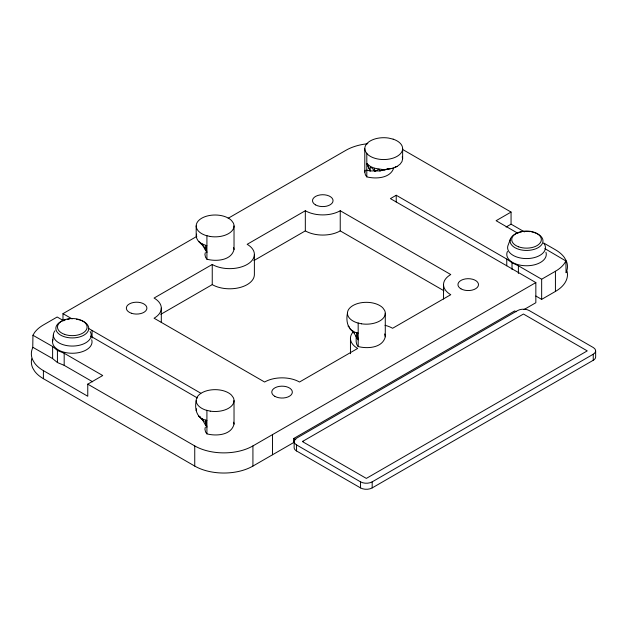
<?xml version="1.0" encoding="UTF-8"?>
<svg xmlns="http://www.w3.org/2000/svg" width="627" height="627" viewBox="0 0 627 627"><rect width="100%" height="100%" fill="white"/><g stroke="black" fill="none" stroke-linecap="round" stroke-linejoin="round"><path stroke-width="0.94" d="M206.918 420.419L205.648 420.121L206.918 427.144L205.554 425.239L205.648 420.121C196.525 418.193 194.519 408.6 196.188 400.582M358.174 333.102L356.904 332.796L358.174 339.818L356.81 337.914L356.904 332.796C347.773 330.868 345.767 321.275 347.436 313.257M366.803 170.144L370.095 170.936L370.338 166.429L366.803 163.428L370.095 170.936L379.891 170.936L388.066 168.867M52.558 341.433L53.381 334.732M204.911 247.759C201.784 243.825 194.785 240.117 196.619 234.122M205.342 252.595L204.911 254.484L205.554 257.305L206.918 259.21C216.19 261.671 231.41 260.628 234.028 249.444L234.028 225.932M196.188 410.654L196.619 408.773M205.342 427.246L204.911 429.127L205.554 431.956L206.918 433.86C216.19 436.314 231.41 435.279 234.028 424.095L234.028 400.582M393.701 168.044C390.339 178.389 375.722 179.173 366.803 176.861L365.439 174.964L364.796 172.135L365.227 170.254M402.636 148.63L402.636 158.702L401.993 161.531L400.104 164.164L397.095 166.429L393.176 168.161L384.453 169.846L374.256 168.161L370.338 166.429L374.993 171.304L378.818 169.259L379.891 170.936L383.716 169.627L388.615 169.259M385.284 313.257L385.284 336.77C382.666 347.954 367.438 348.988 358.174 346.535L356.81 344.631L356.167 341.809L356.167 336.048M510.637 238.472L508.254 244.82A18.92 10.925 0 0 0 527.95 258.543A18.92 10.925 0 0 0 543.875 243.284M32.949 335.265L52.621 346.504L57.425 350.446L64.181 353.26L102.718 375.526L87.764 384.155L87.764 396.248L43.396 370.635A41.139 23.748 0 0 1 34.485 362.931L32.753 359.984A41.139 23.748 0 0 1 32.753 347.695L32.949 335.265L34.485 332.663A41.139 23.748 0 0 1 43.396 324.958L57.167 317.003L63.813 320.844M544.832 248.598L565.875 260.965L564.347 263.567A41.139 23.748 0 0 1 555.428 271.272L541.657 279.219L518.388 265.785L512.016 262.744L506.757 259.069L396.225 195.256L390.409 198.618L535.842 282.581L535.842 302.731L524.007 309.566M62.982 320.366L62.982 313.649L196.823 236.379M228.165 218.282L345.9 150.308A41.139 23.748 0 0 1 367.845 143.708M385.009 325.303A24.68 14.249 0 0 1 392.588 328.289L450.766 294.698A24.68 14.249 0 0 1 450.766 274.548L340.234 210.735A24.68 14.249 0 0 1 305.325 210.735L247.156 244.318A24.68 14.249 0 0 1 247.156 264.469A24.68 14.249 0 0 1 212.247 264.469L154.077 298.06A24.68 14.249 0 0 1 154.077 318.21L264.602 382.023A24.68 14.249 0 0 1 299.51 382.023L357.68 348.44A24.68 14.249 0 0 1 353.15 331.887M160.818 314.315L212.247 284.627A24.68 14.249 0 0 0 239.146 287.715A24.68 14.249 0 0 0 254.382 274.548L254.382 254.397M253.896 260.581L305.325 230.885A24.68 14.249 0 0 0 340.234 230.885L444.01 290.803M524.454 231.896L511.06 224.16L511.06 212.075L496.106 220.704L517.886 233.291M506.075 227.045L511.06 224.16M87.764 384.155L194.746 445.922A41.139 23.748 0 0 0 252.924 445.922L535.842 282.581M31.703 358.801A41.139 23.748 0 0 0 32.753 368.049L34.485 370.988A41.139 23.748 0 0 0 43.396 378.692L194.746 466.073A41.139 23.748 0 0 0 252.924 466.073L293.648 442.568L293.648 438.532L514.704 310.906L516.162 311.744M535.842 296.015L541.657 299.377L555.428 291.43A41.139 23.748 0 0 0 567.121 271.53M296.555 444.919L360.541 481.857A8.229 4.75 0 0 0 372.179 481.857L593.244 354.231A8.229 4.75 0 0 0 593.244 347.515L529.251 310.569A8.229 4.75 0 0 0 517.612 310.569L296.555 438.202A8.229 4.75 0 0 0 296.555 444.919L296.555 450.962L360.541 487.908A8.229 4.75 0 0 0 372.179 487.908L593.244 360.282A8.229 4.75 0 0 0 595.65 356.92L595.65 350.877M395.292 166.915L397.095 166.429L395.355 166.766M384.453 169.846L393.176 168.161M206.918 245.776L201.729 243.731L198.72 241.473M32.949 347.358L52.621 358.597L57.425 362.539L64.181 365.353L92.671 381.804M200.428 416.986L198.72 416.116L204.292 421.783M511.06 212.075L404.078 150.308A41.139 23.748 0 0 0 402.518 149.453M543.711 243.01L555.428 249.781A41.139 23.748 0 0 1 564.347 257.485L566.071 260.424A41.139 23.748 0 0 1 566.071 272.721L565.875 260.965M293.648 438.532L295.826 439.793M62.982 313.649L72.129 318.924M88.744 328.524L200.828 393.231M197.536 398.051L90.57 336.111M348.087 326.158L349.67 327.27M349.976 328.791L354.31 333.203M354.576 333.07L352.977 331.056L356.81 337.914M202.787 245.079L201.729 243.731L206.918 252.493L205.648 245.47L205.554 250.588L205.131 248.707M203.32 420.396L201.729 418.381L205.554 425.239M367.328 164.164L370.095 170.936M374.256 168.161L374.993 171.304M402.213 156.821L402.636 158.702M384.641 333.94L385.284 336.77M233.605 247.555L234.028 249.444M233.605 422.206L234.028 424.095M593.244 354.231L593.244 360.282M555.428 271.272L555.428 291.43M541.657 279.219L541.657 299.377M518.388 265.785L518.388 273.466M512.016 262.744L512.016 269.469M506.757 259.069L506.757 265.785M443.532 284.627L443.532 299.016M396.225 195.256L396.225 201.972M372.179 481.857L372.179 487.908M366.803 153.356L366.803 176.861M364.796 148.63L364.796 172.135M360.541 481.857L360.541 487.908M358.174 323.023L358.174 346.535M350.454 338.361L350.454 353.714M340.234 210.735L340.234 230.885M305.325 210.735L305.325 230.885M294.141 441.557L294.141 447.6A8.229 4.75 0 0 0 296.555 450.962M272.51 434.613L272.51 454.771M252.924 445.922L252.924 466.073M212.247 264.469L212.247 284.627M206.918 235.697L206.918 259.21M206.918 410.348L206.918 433.86M196.188 225.932L196.188 236.011M194.746 445.922L194.746 466.073M161.304 308.131L161.304 322.529M92.067 330.445L92.067 338.118M64.181 353.26L64.181 365.353M57.425 350.446L57.425 362.539M52.621 346.504L52.621 358.597M43.396 370.635L43.396 378.692M91.691 339.74A19.743 11.396 0 0 1 72.293 353.26A19.743 11.396 0 0 1 52.887 339.74M80.781 320.287A16.451 9.499 0 0 1 84.355 334.889A16.451 9.499 0 0 1 58.875 333.925A16.451 9.499 0 0 1 65.71 319.723M67.442 319.347A16.451 9.499 0 0 1 69.229 319.096M76.549 319.253A16.451 9.499 0 0 1 79.982 320.029M90.155 331.534A18.92 10.925 0 0 1 71.588 346.057A18.92 10.925 0 0 1 54.949 330.774M545.937 252.25A19.743 11.396 0 0 1 525.794 265.762A19.743 11.396 0 0 1 507.462 251.419M534.22 232.539A16.451 9.499 0 0 1 539.204 246.999A16.451 9.499 0 0 1 513.67 246.858A16.451 9.499 0 0 1 519.125 232.452M519.955 232.225A16.451 9.499 0 0 1 521.688 231.857M523.474 231.598A16.451 9.499 0 0 1 529.901 231.637M531.672 231.912A16.451 9.499 0 0 1 533.397 232.303M302.943 441.228L302.543 441.549L302.943 441.886L366.34 478.401L587.248 350.885L523.451 314.033L302.943 441.228M393.176 139.163L388.615 138.073A18.92 10.925 0 0 0 365.439 151.452L367.328 154.085A18.92 10.925 0 0 0 397.095 156.35A18.92 10.925 0 0 0 393.176 139.163M210.21 236.481L205.648 235.391A18.92 10.925 0 0 1 201.729 218.204A18.92 10.925 0 0 1 231.496 220.469L233.385 223.102A18.92 10.925 0 0 1 210.21 236.481M361.465 323.806L356.904 322.717A18.92 10.925 0 0 1 352.977 305.529A18.92 10.925 0 0 1 382.752 307.794L384.641 310.428A18.92 10.925 0 0 1 361.465 323.806M210.21 411.132L205.648 410.042A18.92 10.925 0 0 1 201.729 392.855A18.92 10.925 0 0 1 231.496 395.12L233.385 397.753A18.92 10.925 0 0 1 210.21 411.132M64.416 334.324A14.805 8.551 0 0 0 87.09 327.404A14.805 8.551 0 0 0 65.373 319.527A14.805 8.551 0 0 0 64.416 334.324M274.783 396.303A10.283 5.941 0 0 0 291.994 393.638A10.283 5.941 0 0 0 279.399 386.365A10.283 5.941 0 0 0 274.783 396.303M460.939 288.82A10.283 5.941 0 0 0 478.15 286.163A10.283 5.941 0 0 0 465.555 278.89A10.283 5.941 0 0 0 460.939 288.82M315.506 204.857A10.283 5.941 0 0 0 332.71 202.192A10.283 5.941 0 0 0 320.115 194.926A10.283 5.941 0 0 0 315.506 204.857M131.482 313.281A10.283 5.941 0 0 0 146.906 308.131A10.283 5.941 0 0 0 131.482 302.99A10.283 5.941 0 0 0 131.482 313.281M518.654 246.826A14.805 8.551 0 0 0 541.336 239.914A14.805 8.551 0 0 0 519.611 232.029A14.805 8.551 0 0 0 518.654 246.826"/></g></svg>
